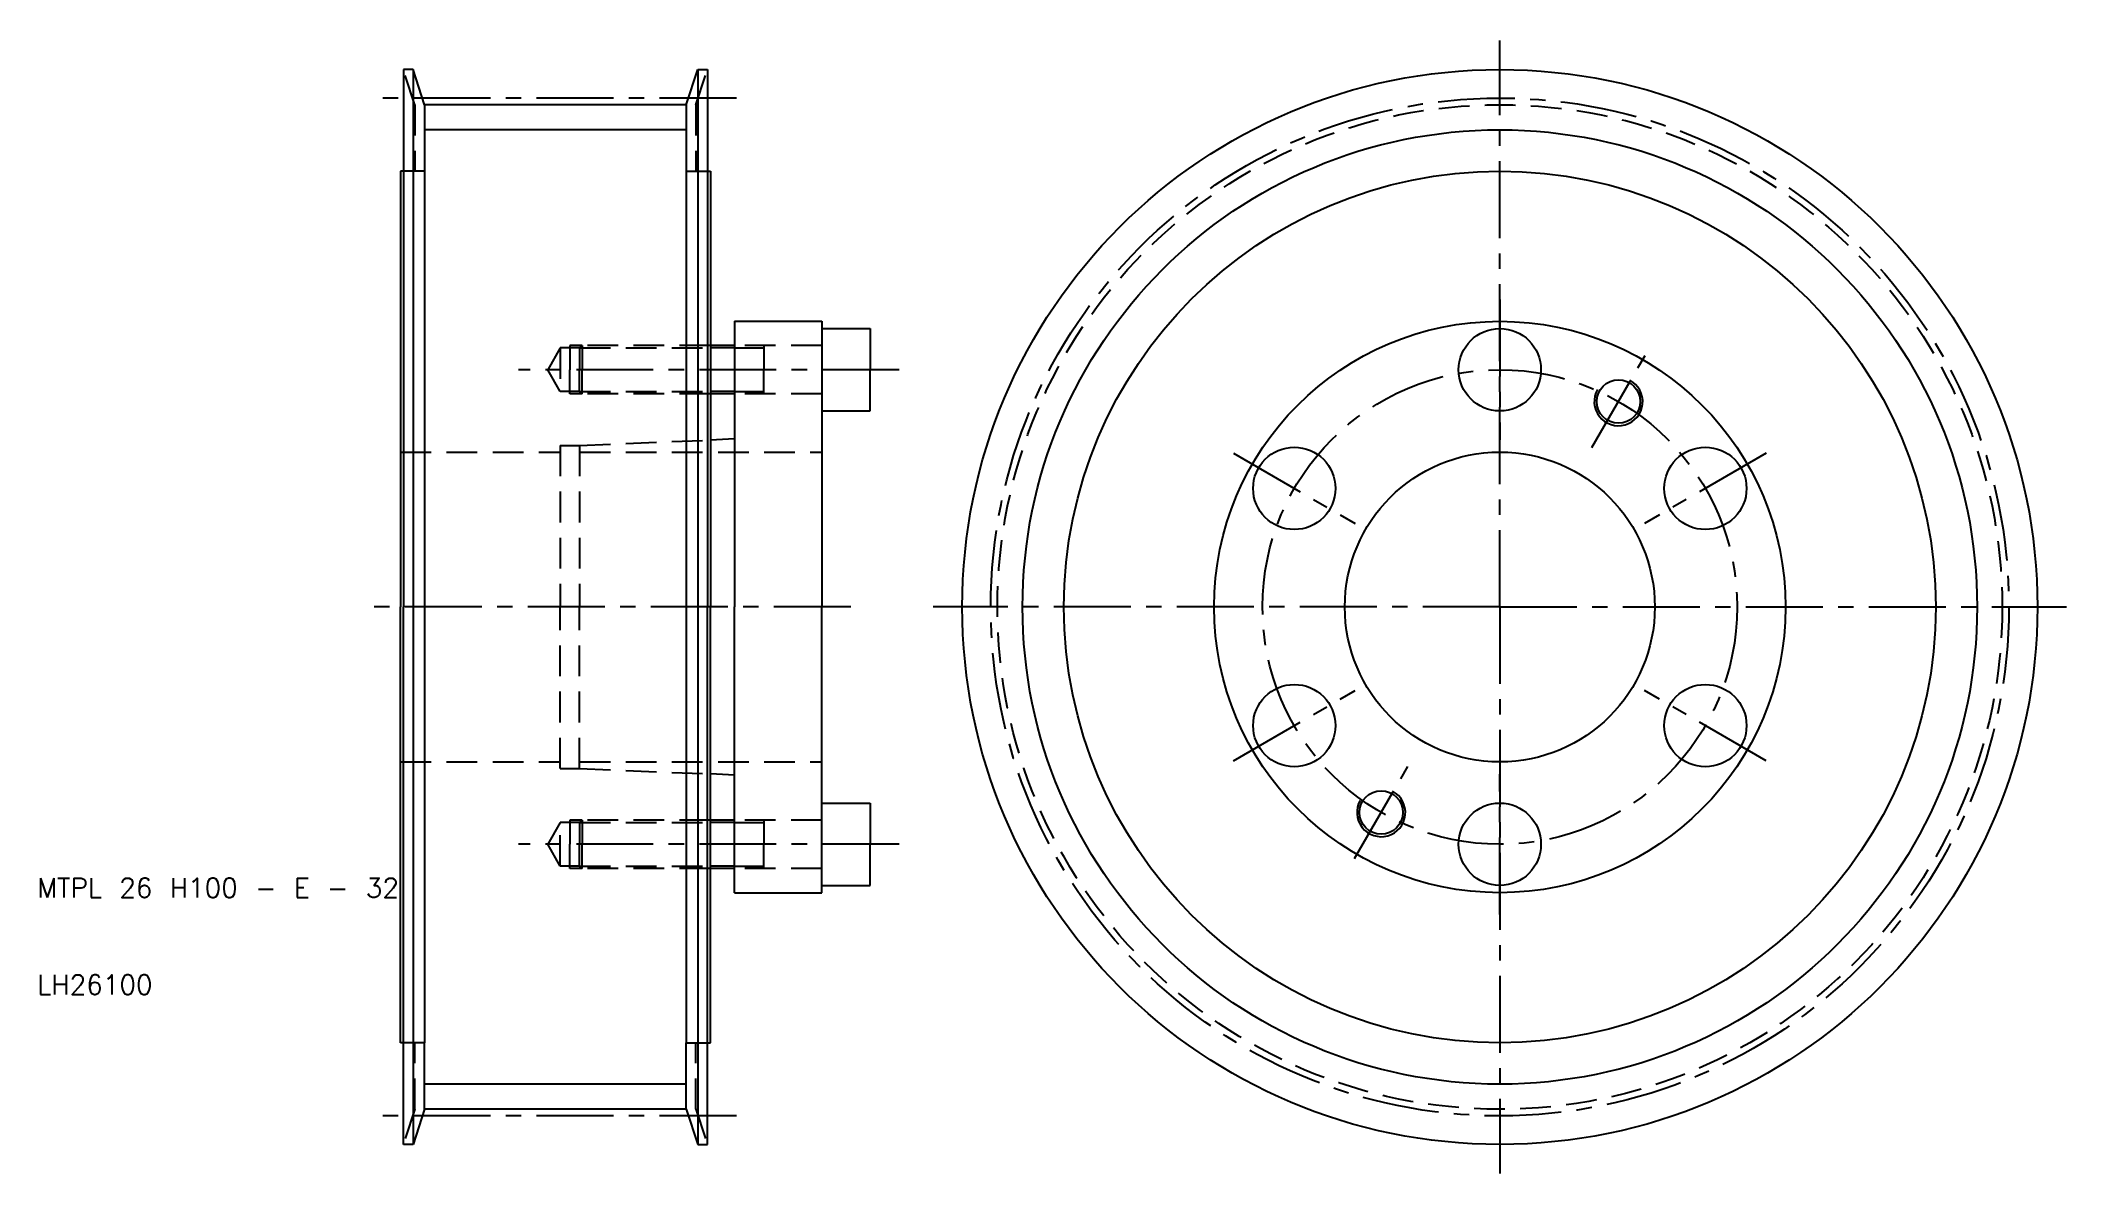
# Model space of a CAD drawing. Extents: x 10 to 219, y -8 to 108.
import ezdxf

# ---------------------------------------------------------------- set-up
doc = ezdxf.new("R2010")
doc.units = 0
doc.header["$LTSCALE"] = 0.25
doc.linetypes.add('CENTER', pattern=[50.8, 31.75, -6.35, 6.35, -6.35])
doc.linetypes.add('DASHED', pattern=[19.05, 12.7, -6.35])
doc.layers.get('0').update_dxf_attribs({"linetype": 'CONTINUOUS'})
doc.layers.add('CENTER', color=1, linetype='CENTER')
doc.styles.get("Standard").update_dxf_attribs({"font": 'txt.shx'})

msp = doc.modelspace()

# ---------------------------------------------------------------- linework, layer by layer
for p, q in [((47.8, 105.5), (47.8, 95)), ((48.8, 105.5), (47.8, 105.5)), ((48.8, 105.5), (48.8, -5.5)), ((50, 101.865), (48.8, 105.5)), ((77, 101.865), (78.2, 105.5)), ((78.2, 105.5), (79.2, 105.5)), ((78.2, 105.5), (78.2, -5.5)), ((79.2, 105.5), (79.2, 95)), ((50, 101.865), (50, 95)), ((77, 101.865), (50, 101.865)), ((77, 101.865), (77, 95)), ((47.5, 95), (47.5, 50)), ((47.8, 95), (47.5, 95)), ((47.8, 95), (47.8, 50)), ((50, 95), (50, 5)), ((77, 95), (77, 5)), ((79.2, 95), (79.2, 50)), ((79.2, 95), (79.5, 95)), ((79.5, 95), (79.5, 77)), ((82, 79.5), (91, 79.5)), ((82, 79.5), (82, 77)), ((91, 79.5), (91, 78.75)), ((91, 78.75), (91, 70.25)), ((91, 78.75), (96, 78.75)), ((96, 78.75), (96, 74.5)), ((79.5, 77), (79.5, 72)), ((82, 77), (79.5, 77)), ((82, 77), (82, 72)), ((96, 70.25), (96, 74.5)), ((79.5, 72), (79.5, 67.244531)), ((82, 72), (79.5, 72)), ((82, 72), (82, 67.35)), ((91, 70.25), (96, 70.25)), ((91, 70.25), (91, 50)), ((82, 67.35), (79.5, 67.244531)), ((79.5, 67.244531), (79.5, 50)), ((82, 67.35), (82, 50)), ((47.5, 5), (47.5, 50)), ((47.8, 5), (47.8, 50)), ((79.2, 5), (79.2, 50)), ((79.5, 32.755469), (79.5, 50)), ((82, 32.65), (82, 50)), ((91, 29.75), (91, 50)), ((79.5, 28), (79.5, 32.755469)), ((82, 32.65), (79.5, 32.755469)), ((82, 28), (82, 32.65)), ((91, 21.25), (91, 29.75)), ((91, 29.75), (96, 29.75)), ((96, 29.75), (96, 25.5)), ((79.5, 23), (79.5, 28)), ((82, 28), (79.5, 28)), ((82, 23), (82, 28)), ((96, 21.25), (96, 25.5)), ((79.5, 5), (79.5, 23)), ((82, 23), (79.5, 23)), ((82, 20.5), (82, 23)), ((91, 21.25), (96, 21.25)), ((91, 20.5), (91, 21.25)), ((82, 20.5), (91, 20.5)), ((47.8, 5), (47.5, 5)), ((47.8, -5.5), (47.8, 5)), ((50, -1.865), (50, 5)), ((77, -1.865), (77, 5)), ((79.2, -5.5), (79.2, 5)), ((79.2, 5), (79.5, 5)), ((50, -1.865), (48.8, -5.5)), ((77, -1.865), (50, -1.865)), ((77, -1.865), (78.2, -5.5)), ((48.8, -5.5), (47.8, -5.5)), ((78.2, -5.5), (79.2, -5.5))]:
    msp.add_line(p, q)
at = {"color": 3, "linetype": 'DASHED'}
for p, q in [((49, 101.865), (47.8, 105.5)), ((78, 101.865), (79.2, 105.5)), ((49, 101.865), (49, 95)), ((78, 101.865), (78, 95)), ((50, 95), (47.8, 95)), ((77, 95), (79.2, 95)), ((64, 76.75), (62.700962, 74.5)), ((64, 76.75), (64, 72.25)), ((66, 76.75), (64, 76.75)), ((66.25, 77), (65, 77)), ((65, 77), (65, 74.5)), ((66.25, 77), (66, 76.75)), ((66, 76.75), (79.5, 76.75)), ((66, 76.75), (66, 74.5)), ((79.5, 77), (66.25, 77)), ((66.25, 77), (66.25, 74.5)), ((91, 77), (82, 77)), ((82, 76.75), (85, 76.75)), ((85, 77), (85, 74.5)), ((64, 72.25), (62.700962, 74.5)), ((65, 72), (65, 74.5)), ((66, 72.25), (66, 74.5)), ((66.25, 72), (66.25, 74.5)), ((85, 72), (85, 74.5)), ((66, 72.25), (64, 72.25)), ((66.25, 72), (65, 72)), ((66, 72.25), (79.5, 72.25)), ((66.25, 72), (66, 72.25)), ((79.5, 72), (66.25, 72)), ((82, 72.25), (85, 72.25)), ((91, 72), (82, 72)), ((66, 66.675), (79.5, 67.244531)), ((47.5, 66), (64, 66)), ((64, 66.675), (64, 50)), ((64, 66.675), (66, 66.675)), ((66, 66.675), (66, 50)), ((66, 66), (91, 66)), ((64, 33.325), (64, 50)), ((66, 33.325), (66, 50)), ((47.5, 34), (64, 34)), ((66, 34), (91, 34)), ((64, 33.325), (66, 33.325)), ((66, 33.325), (79.5, 32.755469)), ((64, 27.75), (62.700962, 25.5)), ((64, 23.25), (64, 27.75)), ((66, 27.75), (64, 27.75)), ((66.25, 28), (65, 28)), ((65, 28), (65, 25.5)), ((66.25, 28), (66, 27.75)), ((66, 27.75), (79.5, 27.75)), ((66, 27.75), (66, 25.5)), ((79.5, 28), (66.25, 28)), ((66.25, 28), (66.25, 25.5)), ((91, 28), (82, 28)), ((82, 27.75), (85, 27.75)), ((85, 28), (85, 25.5)), ((64, 23.25), (62.700962, 25.5)), ((65, 23), (65, 25.5)), ((66, 23.25), (66, 25.5)), ((66.25, 23), (66.25, 25.5)), ((85, 23), (85, 25.5)), ((66, 23.25), (64, 23.25)), ((66, 23.25), (79.5, 23.25)), ((66.25, 23), (66, 23.25)), ((82, 23.25), (85, 23.25)), ((66.25, 23), (65, 23)), ((79.5, 23), (66.25, 23)), ((91, 23), (82, 23)), ((50, 5), (47.8, 5)), ((49, -1.865), (49, 5)), ((77, 5), (79.2, 5)), ((78, -1.865), (78, 5)), ((49, -1.865), (47.8, -5.5)), ((78, -1.865), (79.2, -5.5))]:
    msp.add_line(p, q, dxfattribs=at)
at = {"color": 3}
for p, q in [((77, 99.275), (50, 99.275)), ((82, 76.75), (79.5, 76.75)), ((82, 72.25), (79.5, 72.25)), ((82, 27.75), (79.5, 27.75)), ((82, 23.25), (79.5, 23.25)), ((77, 0.725), (50, 0.725))]:
    msp.add_line(p, q, dxfattribs=at)
for centre, radius in [((161, 50), 55.5), ((161, 50), 45), ((161, 50), 29.5), ((161, 50), 29.5), ((161, 74.5), 4.25), ((173.25, 71.217622), 2.25), ((139.782378, 62.25), 4.25), ((161, 50), 16), ((182.217622, 62.25), 4.25), ((139.782378, 37.75), 4.25), ((182.217622, 37.75), 4.25), ((148.75, 28.782378), 2.25), ((161, 25.5), 4.25)]:
    msp.add_circle(centre, radius)
at = {"color": 3, "linetype": 'DASHED'}
msp.add_circle((161, 50), 51.865, dxfattribs=at)
at = {"color": 3}
msp.add_circle((161, 50), 49.275, dxfattribs=at)
for centre in [(173.25, 71.217622), (148.75, 28.782378)]:
    msp.add_arc(centre, 2.5, 150, 62, dxfattribs=at)
at = {"layer": 'CENTER', "color": 1, "linetype": 'CENTER'}
for p, q in [((161, 50), (161, 108.5)), ((82.2, 102.555), (44.8, 102.555)), ((161, 81.75), (161, 67.25)), ((170.5, 66.454483), (176, 75.980762)), ((99, 74.5), (59.700962, 74.5)), ((133.503693, 65.875), (146.061062, 58.625)), ((188.496307, 65.875), (175.938938, 58.625)), ((94, 50), (44.5, 50)), ((161, 50), (102.5, 50)), ((161, 50), (219.5, 50)), ((161, 50), (161, -8.5)), ((133.503693, 34.125), (146.061062, 41.375)), ((188.496307, 34.125), (175.938938, 41.375)), ((146, 24.019238), (151.5, 33.545517)), ((161, 18.25), (161, 32.75)), ((99, 25.5), (59.700962, 25.5)), ((82.2, -2.555), (44.8, -2.555))]:
    msp.add_line(p, q, dxfattribs=at)
for radius in [52.555, 24.5]:
    msp.add_circle((161, 50), radius, dxfattribs=at)

# ---------------------------------------------------------------- texts
for s, p in [('MTPL 26 H100 - E - 32', (10, 20)), ('LH26100', (10, 10))]:
    msp.add_text(s, height=2).set_placement(p)

doc.saveas('drawing.dxf')
